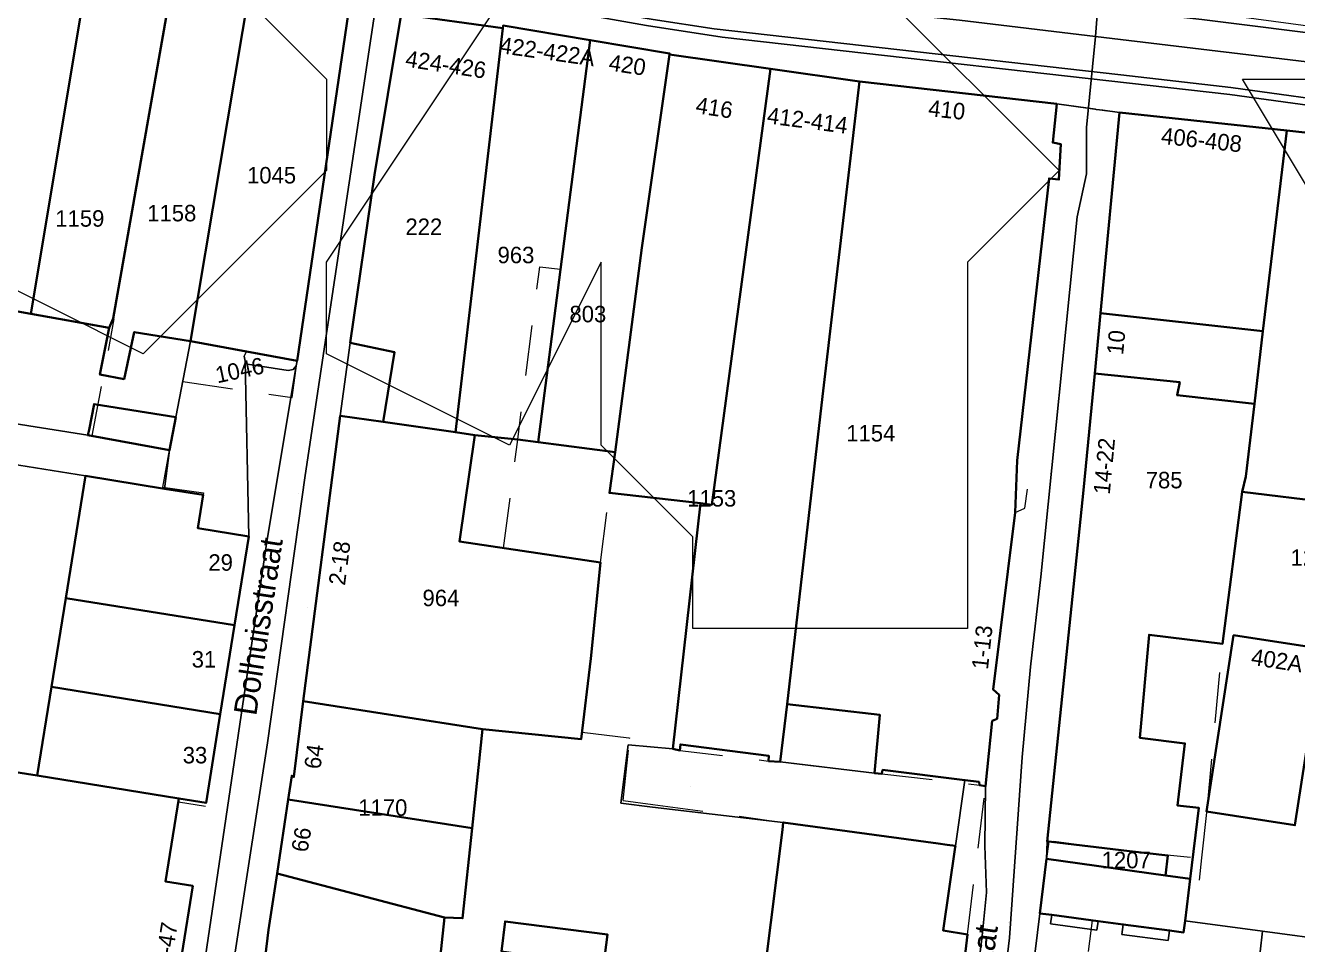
# Model space of a CAD drawing. Header units: metres. Extents: x 0 to 105485, y 0 to 425721.
# Drawn here: x 104846.1 to 104915.5, y 425200.2 to 425250.4 of the extents above; entities that cross this region are included whole.
import ezdxf
from ezdxf.enums import TextEntityAlignment as Align

# ---------------------------------------------------------------- set-up
doc = ezdxf.new("R2010")
doc.units = ezdxf.units.M
doc.header["$MEASUREMENT"] = 0
doc.linetypes.add('IE-TERREINAFSCHEIDING_KUNSTMATIG-SO', pattern=[11, 4, -1, 4, -2])
doc.linetypes.add('KG-PERCEEL-SO', pattern=[19, 5.5, -4, 5.5, -4])
for name, color, linetype, lineweight in [('B-XX-IE-MEUBILAIR-G', 7, 'Continuous', 18), ('B-XX-IE-TERREINAFSCHEIDING_KUNSTMATIG_HEKWERK-G', 20, 'IE-TERREINAFSCHEIDING_KUNSTMATIG-SO', 18), ('B-XX-KG-GRENS_PERCEEL-G', 150, 'KG-PERCEEL-SO', 18), ('B-XX-KG-GRENS_PERCEEL-T', 150, 'KG-PERCEEL-SO', 18), ('B-XX-OG-BEBOUWING-G', 7, 'Continuous', 35), ('B-XX-OG-BEBOUWING_HUISNUMMER-T', 7, 'Continuous', 18), ('B-XX-OG-BEBOUWING_STRAATNAAM-T', 7, 'Continuous', 18), ('B-XX-OG-GRENS-G', 7, 'Continuous', 18), ('B-XX-OG-TERREIN_ERF-G', 7, 'Continuous', 18), ('B-XX-VH-OPENVERHARDING-G', 90, 'Continuous', 18), ('B-XX-VH-OPENVERHARDING_BETONSTRAATSTEEN-G', 90, 'Continuous', 18), ('B-XX-VH-OPENVERHARDING_TEGEL-G', 90, 'Continuous', 18)]:
    doc.layers.add(name, color=color, linetype=linetype, lineweight=lineweight)
doc.layers.add('GIS-WEGVAKKEN', color=2, linetype='Continuous')

msp = doc.modelspace()

# ---------------------------------------------------------------- linework, layer by layer
at = {"layer": 'B-XX-IE-MEUBILAIR-G', "color": 0, "true_color": 0x604a38}
for points in [[(104866.039, 425250.098, 3.276), (104866.039, 425250.098, 4.776)], [(104884.105, 425249.789, 3.252), (104884.105, 425249.789, 4.752)], [(104898.027, 425248.214, 0), (104898.027, 425248.214, 1.5)], [(104903.792, 425246.549, 3.257), (104903.792, 425246.549, 4.757)], [(104911.812, 425246.655, 3.229), (104911.812, 425246.655, 4.729)], [(104861.24, 425232.821, 2.783), (104861.24, 425232.821, 4.283)], [(104863.168, 425231.592, 2.791), (104863.168, 425231.592, 4.291)], [(104902, 425225.938, 2.53), (104902, 425225.938, 4.03)], [(104860.971, 425224.87, 2.647), (104860.971, 425224.87, 4.147)], [(104859.022, 425219.471, 2.497), (104859.022, 425219.471, 3.997)], [(104861.446, 425218.671, 2.501), (104861.446, 425218.671, 4.001)], [(104902.214, 425209.497, 2.122), (104902.214, 425209.497, 3.622)], [(104882.365, 425208.869, 1.923), (104882.365, 425208.869, 3.423)], [(104883.548, 425207.36, 1.925), (104883.548, 425207.36, 3.425)], [(104900.266, 425206.449, 2.015), (104900.266, 425206.449, 3.515)], [(104899.737, 425201.422, 1.908), (104899.737, 425201.422, 3.408)]]:
    msp.add_polyline3d(points, dxfattribs=at)
at = {"layer": 'B-XX-IE-TERREINAFSCHEIDING_KUNSTMATIG_HEKWERK-G', "ltscale": 0.5, "flags": 128}
msp.add_lwpolyline([(104909.368, 425201.538), (104913.596, 425200.973), (104917.652, 425200.431), (104919.306, 425201.933), (104919.367, 425202.081), (104921.35, 425215.222)], dxfattribs=at)
at = {"layer": 'B-XX-IE-TERREINAFSCHEIDING_KUNSTMATIG_HEKWERK-G', "color": 0, "ltscale": 0.5, "true_color": 0x8c7868}
msp.add_polyline3d([(104909.368, 425201.538, 1.993), (104911.482, 425201.256, 1.942), (104913.596, 425200.973, 1.814), (104915.624, 425200.702, 1.796), (104917.652, 425200.431, 1.784), (104919.306, 425201.933, 1.891), (104919.367, 425202.081, 1.917), (104919.764, 425204.709, 2.042), (104920.16, 425207.337, 2.168), (104920.557, 425209.966, 2.299), (104920.953, 425212.594, 2.432), (104921.35, 425215.222, 2.484)], dxfattribs=at)
at = {"layer": 'B-XX-KG-GRENS_PERCEEL-G', "ltscale": 0.5, "flags": 128}
for points in [[(104842.901, 425229.101), (104843.548, 425232.797), (104842.566, 425232.896), (104843.008, 425235.274), (104846.357, 425234.678), (104849.565, 425253.895)], [(104850.86, 425234.418), (104854.154, 425253.168)], [(104855.075, 425233.183), (104856.822, 425243.616), (104858.325, 425252.508)], [(104860.9, 425232.11), (104863.784, 425251.643)], [(104863.251, 425229.108), (104863.799, 425233.092), (104865.116, 425242.279), (104866.577, 425251.048)], [(104866.577, 425251.048), (104872.137, 425250.275)], [(104872.137, 425250.275), (104872.138, 425250.424), (104876.901, 425249.626)], [(104869.584, 425228.208), (104870.667, 425237.785), (104872.137, 425250.275)], [(104872.172, 425221.89), (104872.945, 425227.815), (104874.145, 425237.242), (104875.275, 425237.111), (104876.901, 425249.626)], [(104876.901, 425249.626), (104881.234, 425248.865)], [(104877.461, 425221.098), (104877.947, 425224.905), (104878.268, 425227.135), (104879.724, 425238.286), (104881.234, 425248.865)], [(104881.234, 425248.865), (104886.747, 425248.058)], [(104883.538, 425224.251), (104885.153, 425236.353), (104886.747, 425248.058)], [(104886.747, 425248.058), (104891.64, 425247.363), (104902.377, 425246.149)], [(104898.475, 425208.879), (104898.839, 425212.449), (104899.109, 425212.565), (104899.212, 425213.874), (104898.887, 425214.175), (104900.09, 425223.84), (104900.628, 425224.073), (104900.918, 425226.214), (104900.208, 425226.668), (104901.947, 425242.074), (104902.482, 425242.009), (104902.592, 425243.943), (104902.146, 425244.037), (104902.377, 425246.149)], [(104905.796, 425245.667), (104903.824, 425225.052), (104901.838, 425205.867)], [(104902.377, 425246.149), (104905.796, 425245.667)], [(104905.796, 425245.667), (104914.921, 425244.69)], [(104911.419, 425216.665), (104912.488, 425224.962), (104912.676, 425225.793), (104914.921, 425244.69)], [(104914.921, 425244.69), (104919.359, 425244.215), (104923.967, 425243.452)], [(104849.718, 425228.017), (104850.921, 425234.406), (104850.86, 425234.418)], [(104854.655, 425230.98), (104855.075, 425233.183)], [(104855.075, 425233.183), (104860.9, 425232.11)], [(104860.627, 425230.12), (104860.9, 425232.11)], [(104853.941, 425227.239), (104854.655, 425230.98)], [(104854.655, 425230.98), (104860.627, 425230.12)], [(104842.901, 425229.101), (104849.484, 425228.06), (104849.718, 425228.017)], [(104861.229, 425213.524), (104861.309, 425214.18), (104863.251, 425229.108)], [(104863.251, 425229.108), (104865.6, 425228.785), (104869.584, 425228.208)], [(104869.584, 425228.208), (104870.595, 425228.048), (104869.76, 425222.251), (104872.172, 425221.89)], [(104849.718, 425228.017), (104853.941, 425227.239)], [(104853.561, 425225.219), (104853.941, 425227.239)], [(104853.561, 425225.219), (104855.793, 425224.897), (104855.446, 425223.025), (104858.269, 425222.519), (104855.903, 425207.798)], [(104881.404, 425210.933), (104882.914, 425224.347), (104883.538, 425224.251)], [(104872.172, 425221.89), (104877.461, 425221.098)], [(104876.451, 425211.834), (104876.93, 425215.863), (104877.461, 425221.098)], [(104904.322, 425201.56), (104909.29, 425200.906), (104909.368, 425201.538), (104917.652, 425200.431), (104919.306, 425201.933), (104919.367, 425202.081), (104921.35, 425215.222), (104920.612, 425215.884), (104920.92, 425216.894), (104921.792, 425217.448)], [(104910.581, 425207.622), (104911.419, 425216.665)], [(104859.803, 425204.122), (104860.605, 425209.453), (104860.723, 425209.392), (104861.229, 425213.524)], [(104861.229, 425213.524), (104871.023, 425211.994)], [(104869.933, 425201.673), (104871.023, 425211.994)], [(104871.023, 425211.994), (104876.407, 425211.462)], [(104876.407, 425211.462), (104876.451, 425211.834)], [(104876.451, 425211.834), (104879.012, 425211.522), (104879.052, 425211.517)], [(104878.699, 425208.109), (104879.052, 425211.517)], [(104881.404, 425210.933), (104881.79, 425210.84), (104886.638, 425210.253)], [(104886.638, 425210.253), (104887.263, 425210.217), (104892.408, 425209.598), (104892.824, 425209.564)], [(104892.824, 425209.564), (104898.148, 425208.942)], [(104897.497, 425200.79), (104898.475, 425208.879)], [(104898.148, 425208.942), (104898.475, 425208.879)], [(104878.699, 425208.109), (104880.314, 425207.887)], [(104855.203, 425203.44), (104853.717, 425203.68), (104854.417, 425208.037), (104855.903, 425207.798)], [(104880.314, 425207.887), (104887.437, 425206.91)], [(104910.285, 425204.975), (104910.581, 425207.622)], [(104887.437, 425206.91), (104896.833, 425205.621)], [(104897.497, 425200.79), (104896.159, 425201.013), (104896.833, 425205.621)], [(104901.798, 425204.914), (104901.838, 425205.867)], [(104901.838, 425205.867), (104902.205, 425205.819)], [(104902.205, 425205.819), (104902.213, 425205.879)], [(104902.213, 425205.879), (104906.329, 425205.343), (104910.047, 425204.977), (104910.285, 425204.975)], [(104904.322, 425201.56), (104901.44, 425201.94), (104901.798, 425204.914)], [(104901.798, 425204.914), (104910.148, 425203.75)], [(104910.148, 425203.75), (104910.285, 425204.975)], [(104857.629, 425186.764), (104859.086, 425186.541), (104859.577, 425190.883), (104858.15, 425191.076), (104859.357, 425201.158), (104859.803, 425204.122)], [(104859.803, 425204.122), (104868.951, 425201.713), (104869.933, 425201.673)], [(104851.148, 425187.725), (104851.971, 425192.421), (104853.398, 425192.198), (104855.203, 425203.44)], [(104904.098, 425199.858), (104904.322, 425201.56)], [(104896.19, 425189.667), (104897.497, 425200.79)]]:
    msp.add_lwpolyline(points, dxfattribs=at)
at = {"layer": 'B-XX-OG-BEBOUWING-G', "ltscale": 0.5}
for points in [[(104849.565, 425253.896), (104843.636, 425254.797), (104840.659, 425235.656), (104840.338, 425233.336), (104839.654, 425233.463), (104839.019, 425229.658), (104842.851, 425228.814), (104842.901, 425229.101), (104843.548, 425232.797), (104842.566, 425232.896), (104843.008, 425235.274), (104846.357, 425234.678)], [(104854.154, 425253.169), (104849.565, 425253.896), (104846.357, 425234.678), (104850.646, 425233.914), (104850.86, 425234.418)], [(104858.325, 425252.508), (104854.154, 425253.169), (104850.86, 425234.418), (104850.646, 425233.914), (104850.139, 425231.361), (104851.453, 425231.114), (104852.011, 425233.688), (104855.075, 425233.183)], [(104858.132, 425232.62), (104860.9, 425232.11), (104863.784, 425251.643), (104858.325, 425252.508), (104855.075, 425233.183)], [(104872.137, 425250.275), (104866.577, 425251.048), (104865.116, 425242.279), (104863.799, 425233.092), (104866.206, 425232.59), (104865.6, 425228.785), (104869.539, 425228.213)], [(104876.901, 425249.626), (104872.138, 425250.424), (104872.137, 425250.275), (104869.539, 425228.213), (104870.594, 425228.047), (104872.945, 425227.815), (104874.049, 425227.674)], [(104881.234, 425248.841), (104881.234, 425248.9), (104876.901, 425249.626), (104874.049, 425227.674), (104878.268, 425227.135), (104879.724, 425238.286)], [(104886.747, 425248.058), (104881.234, 425248.841), (104879.724, 425238.286), (104878.268, 425227.135), (104877.947, 425224.905), (104882.914, 425224.347), (104883.538, 425224.251)], [(104891.604, 425247.368), (104886.747, 425248.058), (104883.538, 425224.251), (104882.914, 425224.347), (104881.404, 425210.933), (104881.79, 425210.84), (104881.824, 425211.167), (104886.641, 425210.551), (104886.638, 425210.253), (104887.263, 425210.217), (104887.653, 425213.369), (104889.585, 425230.173)], [(104902.377, 425246.149), (104891.604, 425247.368), (104889.585, 425230.173), (104887.653, 425213.369), (104892.709, 425212.781), (104892.408, 425209.598), (104892.824, 425209.564), (104892.856, 425209.772), (104897.355, 425209.216), (104898.12, 425209.121), (104898.148, 425208.942), (104898.475, 425208.879), (104898.839, 425212.449), (104899.109, 425212.565), (104899.212, 425213.874), (104898.887, 425214.175), (104900.09, 425223.84), (104900.208, 425226.668), (104901.947, 425242.074), (104902.482, 425242.009), (104902.592, 425243.943), (104902.146, 425244.037)], [(104914.921, 425244.69), (104905.796, 425245.667), (104904.749, 425234.717), (104913.619, 425233.731)], [(104913.619, 425233.731), (104913.149, 425229.774), (104912.676, 425225.793), (104912.488, 425224.962), (104917.276, 425224.376), (104917.495, 425225.386), (104919.686, 425244.161), (104914.921, 425244.69)], [(104913.619, 425233.731), (104904.749, 425234.717), (104904.434, 425231.426), (104909.079, 425230.95), (104908.931, 425230.234), (104913.149, 425229.774)], [(104908.301, 425204.007), (104909.648, 425203.82), (104910.124, 425207.696), (104908.949, 425207.84), (104909.364, 425211.226), (104906.892, 425211.529), (104907.405, 425217.154), (104911.419, 425216.665), (104912.488, 425224.962), (104912.676, 425225.793), (104913.149, 425229.774), (104908.931, 425230.234), (104909.079, 425230.95), (104904.434, 425231.426), (104903.824, 425225.052), (104901.838, 425205.867), (104901.926, 425205.857), (104906.329, 425205.343), (104908.429, 425205.098)], [(104854.285, 425229.039), (104849.82, 425229.756), (104849.541, 425228.347), (104849.484, 425228.06), (104853.941, 425227.239)], [(104870.594, 425228.047), (104869.539, 425228.213), (104865.6, 425228.785), (104863.251, 425229.108), (104861.231, 425213.524), (104871.023, 425211.994), (104876.407, 425211.462), (104876.93, 425215.863), (104877.461, 425221.098), (104869.76, 425222.251)], [(104849.341, 425225.828), (104848.267, 425219.157), (104857.488, 425217.671), (104858.269, 425222.519), (104855.484, 425222.968), (104855.778, 425224.791), (104853.655, 425225.133)], [(104856.707, 425212.824), (104857.488, 425217.671), (104848.267, 425219.157), (104847.486, 425214.309)], [(104916.843, 425216.389), (104912.016, 425217.13), (104910.539, 425207.497), (104915.365, 425206.756)], [(104846.705, 425209.462), (104854.446, 425208.215), (104855.927, 425207.976), (104856.707, 425212.824), (104847.486, 425214.309)], [(104871.023, 425211.994), (104861.231, 425213.524), (104860.723, 425209.392), (104860.605, 425209.453), (104860.412, 425208.167), (104870.453, 425206.597)], [(104854.446, 425208.215), (104846.705, 425209.462), (104845.208, 425209.703), (104841.937, 425189.394), (104851.148, 425187.725), (104851.971, 425192.421), (104853.398, 425192.198), (104855.204, 425203.441), (104853.718, 425203.68)], [(104870.453, 425206.597), (104860.412, 425208.167), (104859.805, 425204.122), (104868.951, 425201.713), (104869.933, 425201.673)], [(104896.825, 425205.564), (104896.833, 425205.621), (104896.386, 425205.682), (104895.896, 425205.749), (104887.437, 425206.91), (104887.385, 425206.496), (104884.865, 425186.411), (104894.091, 425185.402), (104894.733, 425189.891), (104896.19, 425189.667), (104897.497, 425200.79), (104896.159, 425201.013)], [(104909.648, 425203.82), (104908.301, 425204.007), (104901.798, 425204.914), (104901.44, 425201.94), (104902.093, 425201.854), (104904.625, 425201.52), (104905.996, 425201.34), (104908.521, 425201.007), (104909.29, 425200.905), (104909.368, 425201.538)], [(104863.066, 425168.345), (104863.23, 425169.882), (104866.529, 425169.371), (104868.682, 425190.192), (104867.73, 425190.292), (104868.951, 425201.713), (104859.805, 425204.122), (104859.344, 425201.05), (104858.909, 425197.418), (104858.15, 425191.076), (104859.577, 425190.883), (104859.086, 425186.541), (104857.629, 425186.764), (104856.301, 425175.508), (104857.802, 425175.34), (104857.01, 425169.08), (104862.332, 425168.434)], [(104877.618, 425199.092), (104877.844, 425200.787), (104872.254, 425201.5), (104872.058, 425199.864)]]:
    msp.add_lwpolyline(points, close=True, dxfattribs=at)
at = {"layer": 'B-XX-OG-GRENS-G'}
for points in [[(104842.5, 425257.5, 3.321), (104847.5, 425257.5, 3.345), (104852.5, 425257.5, 3.33), (104862.5, 425247.5, 3.171), (104862.5, 425242.5, 3.002), (104852.5, 425232.5, 3.135), (104842.5, 425237.5, 3.467), (104832.5, 425247.5, 3.145)], [(104872.5, 425252.5, 3.235), (104877.5, 425252.5, 3.282), (104882.5, 425252.5, 3.254), (104887.5, 425252.5, 3.283), (104892.5, 425252.5, 3.273), (104902.5, 425242.5, 3.097), (104897.5, 425237.5, 2.892), (104897.5, 425232.5, 2.689), (104897.5, 425227.5, 2.533), (104897.5, 425222.5, 2.362), (104897.5, 425217.5, 2.249), (104882.5, 425217.5, 2.614), (104882.5, 425222.5, 2.661), (104877.5, 425227.5, 3.342), (104877.5, 425237.5, 3.455), (104872.5, 425227.5, 3.397), (104862.5, 425232.5, 2.76), (104862.5, 425237.5, 2.903)], [(104912.5, 425247.5, 3.252), (104917.5, 425247.5, 3.28), (104922.5, 425247.5, 3.272), (104927.5, 425247.5, 3.27), (104932.5, 425247.5, 3.279), (104942.5, 425242.5, 3.283), (104947.5, 425242.5, 3.246), (104952.5, 425242.5, 3.254), (104962.5, 425232.5, 2.989), (104957.5, 425222.5, 2.553), (104947.5, 425212.5, 2.335), (104942.5, 425212.5, 2.385), (104952.5, 425202.5, 1.881), (104947.5, 425197.5, 1.843), (104942.5, 425197.5, 2.189)]]:
    msp.add_polyline3d(points, close=True, dxfattribs=at)
at = {"layer": 'B-XX-OG-TERREIN_ERF-G', "ltscale": 0.5}
for points in [[(104838.939, 425226.908), (104843.035, 425226.43), (104844.793, 425226.56), (104849.341, 425225.828), (104853.655, 425225.133), (104853.941, 425227.239), (104849.484, 425228.06), (104842.901, 425229.101), (104842.851, 425228.814), (104839.019, 425229.658), (104839.654, 425233.463), (104840.338, 425233.336), (104840.659, 425235.656), (104835.667, 425236.601), (104834.11, 425226.489), (104834.07, 425226.226), (104835.437, 425226.003), (104836.003, 425228.826), (104839.183, 425228.227)], [(104850.139, 425231.361), (104850.646, 425233.914), (104846.357, 425234.678), (104843.008, 425235.274), (104842.566, 425232.896), (104843.548, 425232.797), (104842.901, 425229.101), (104849.484, 425228.06), (104849.541, 425228.347), (104849.82, 425229.756), (104854.285, 425229.039), (104855.075, 425233.183), (104852.011, 425233.688), (104851.453, 425231.114)], [(104866.206, 425232.59), (104863.799, 425233.092), (104863.251, 425229.108), (104865.6, 425228.785)], [(104921.35, 425215.222), (104920.612, 425215.884), (104920.92, 425216.894), (104921.64, 425217.363), (104921.925, 425218.997), (104916.721, 425219.647), (104917.276, 425224.376), (104912.488, 425224.962), (104911.419, 425216.665), (104907.405, 425217.154), (104906.892, 425211.529), (104909.364, 425211.226), (104908.949, 425207.84), (104910.124, 425207.696), (104909.648, 425203.82), (104909.368, 425201.538), (104913.596, 425200.973), (104917.652, 425200.431), (104919.306, 425201.933), (104919.367, 425202.081)], [(104912.016, 425217.13), (104916.843, 425216.389), (104915.365, 425206.756), (104910.539, 425207.497)], [(104906.329, 425205.343), (104901.926, 425205.857), (104901.798, 425204.914), (104908.301, 425204.007), (104908.429, 425205.098)], [(104877.618, 425199.092), (104872.058, 425199.864), (104872.254, 425201.5), (104877.844, 425200.787)]]:
    msp.add_lwpolyline(points, close=True, dxfattribs=at)
for points in [[(104884.865, 425186.411), (104887.385, 425206.496), (104887.437, 425206.91), (104883.548, 425207.36), (104880.305, 425207.735), (104878.578, 425207.956), (104878.965, 425211.137), (104881.404, 425210.933), (104882.914, 425224.347), (104877.947, 425224.905), (104878.268, 425227.135), (104874.049, 425227.674), (104872.945, 425227.815), (104870.594, 425228.047), (104869.76, 425222.251), (104877.461, 425221.098), (104876.93, 425215.863), (104876.407, 425211.462), (104871.023, 425211.994), (104870.453, 425206.597), (104869.933, 425201.673), (104868.951, 425201.713), (104867.73, 425190.292)], [(104845.208, 425209.703), (104846.705, 425209.462), (104847.486, 425214.309), (104848.267, 425219.157), (104849.341, 425225.828), (104844.793, 425226.56)]]:
    msp.add_lwpolyline(points, dxfattribs=at)
at = {"layer": 'B-XX-VH-OPENVERHARDING-G', "ltscale": 0.5}
for points in [[(104917.987, 425249.787), (104910.286, 425250.746), (104884.507, 425253.654), (104881.488, 425254.072), (104876.067, 425254.923), (104870.353, 425255.963), (104815.128, 425264.87), (104806.368, 425266.241), (104806.187, 425266.143), (104805.865, 425266.176), (104806.159, 425268.114), (104806.026, 425268.127), (104805.275, 425262.556), (104805.867, 425262.665), (104805.921, 425263.014), (104814.635, 425261.657), (104869.849, 425252.757), (104873.696, 425251.952), (104877.007, 425251.324), (104880.327, 425250.753), (104883.657, 425250.238), (104905.862, 425247.736), (104911.865, 425247.034), (104926.101, 425245.083)], [(104926.086, 425244.69), (104911.812, 425246.655), (104884.105, 425249.789), (104879.969, 425250.433), (104876.562, 425251.026), (104873.166, 425251.677), (104869.781, 425252.384), (104828.299, 425259.086)], [(104843.636, 425254.797), (104849.565, 425253.896), (104854.154, 425253.169), (104858.325, 425252.508), (104863.784, 425251.643), (104866.577, 425251.048), (104872.137, 425250.275), (104872.138, 425250.424), (104876.901, 425249.626), (104881.234, 425248.9), (104881.234, 425248.841), (104886.747, 425248.058), (104891.604, 425247.368), (104902.377, 425246.149), (104904.482, 425245.852), (104904.524, 425245.846), (104904.875, 425245.797), (104905.796, 425245.667), (104914.921, 425244.69), (104919.686, 425244.161)], [(104858.909, 425197.418), (104859.344, 425201.05), (104859.805, 425204.122), (104860.412, 425208.167), (104860.605, 425209.453), (104860.723, 425209.392), (104861.231, 425213.524), (104863.251, 425229.108), (104863.799, 425233.092), (104865.116, 425242.279), (104866.577, 425251.048), (104863.784, 425251.643), (104860.9, 425232.11), (104860.856, 425231.848), (104859.256, 425222.36), (104854.779, 425191.971)], [(104900.399, 425193.495), (104901.44, 425201.94), (104901.798, 425204.914), (104901.926, 425205.857), (104901.838, 425205.867), (104903.824, 425225.052), (104904.434, 425231.426), (104904.749, 425234.717), (104905.796, 425245.667), (104904.875, 425245.797), (104904.524, 425245.846), (104904.482, 425245.852), (104902.377, 425246.149), (104902.146, 425244.037), (104902.592, 425243.943), (104902.482, 425242.009), (104901.947, 425242.074), (104900.208, 425226.668), (104900.09, 425223.84), (104898.887, 425214.175), (104899.212, 425213.874), (104899.109, 425212.565), (104898.839, 425212.449), (104898.475, 425208.879), (104898.441, 425205.634), (104898.533, 425203.072), (104898.3, 425200.722), (104894.629, 425171.312)], [(104894.629, 425171.312), (104898.3, 425200.722), (104898.533, 425203.072), (104898.441, 425205.634), (104898.475, 425208.879), (104898.148, 425208.942), (104898.12, 425209.121), (104897.355, 425209.216), (104896.833, 425205.621), (104896.825, 425205.564), (104896.159, 425201.013), (104897.497, 425200.79), (104896.19, 425189.667)], [(104913.346, 425198.719), (104913.596, 425200.973), (104909.368, 425201.538), (104909.29, 425200.905), (104908.521, 425201.007), (104908.452, 425200.468), (104905.924, 425200.792), (104905.996, 425201.34), (104904.625, 425201.52), (104904.556, 425201.015), (104902.029, 425201.368), (104902.093, 425201.854), (104901.44, 425201.94), (104900.399, 425193.495)]]:
    msp.add_lwpolyline(points, dxfattribs=at)
for points in [[(104815.198, 425265.235), (104806.424, 425266.606), (104806.368, 425266.241), (104815.128, 425264.87), (104870.353, 425255.963), (104876.067, 425254.923), (104881.488, 425254.072), (104884.507, 425253.654), (104910.286, 425250.746), (104917.987, 425249.787), (104965.424, 425243.051), (104965.556, 425243.404), (104954.351, 425244.969), (104923.927, 425249.326), (104912.296, 425250.903), (104884.547, 425254.042), (104882.631, 425254.307), (104876.259, 425255.292), (104870.419, 425256.338)], [(104814.635, 425261.657), (104805.921, 425263.014), (104805.867, 425262.665), (104814.54, 425261.254), (104828.299, 425259.086), (104869.781, 425252.384), (104873.166, 425251.677), (104876.562, 425251.026), (104879.969, 425250.433), (104884.105, 425249.789), (104911.812, 425246.655), (104926.086, 425244.69), (104953.768, 425240.742), (104964.031, 425239.349), (104964.154, 425239.675), (104953.821, 425241.123), (104926.101, 425245.083), (104911.865, 425247.034), (104905.862, 425247.736), (104883.657, 425250.238), (104880.327, 425250.753), (104877.007, 425251.324), (104873.696, 425251.952), (104869.849, 425252.757)], [(104855.075, 425233.183), (104854.285, 425229.039), (104853.941, 425227.239), (104853.655, 425225.133), (104855.778, 425224.791), (104855.484, 425222.968), (104858.269, 425222.519), (104858.056, 425232.1), (104858.017, 425232.371), (104858.132, 425232.62)], [(104851.148, 425187.725), (104850.567, 425184.502), (104853.193, 425183.982), (104853.161, 425183.785), (104853.303, 425183.768), (104853.546, 425183.622), (104853.628, 425183.505), (104853.68, 425183.26), (104854.779, 425191.971), (104859.256, 425222.36), (104860.856, 425231.848), (104860.681, 425231.65), (104860.418, 425231.579), (104858.189, 425231.93), (104858.056, 425232.1), (104858.269, 425222.519), (104857.488, 425217.671), (104856.707, 425212.824), (104855.927, 425207.976), (104854.446, 425208.215), (104853.718, 425203.68), (104855.204, 425203.441), (104853.398, 425192.198), (104851.971, 425192.421)], [(104897.355, 425209.216), (104892.856, 425209.772), (104892.824, 425209.564), (104892.408, 425209.598), (104887.263, 425210.217), (104886.638, 425210.253), (104886.641, 425210.551), (104881.824, 425211.167), (104881.79, 425210.84), (104881.404, 425210.933), (104878.965, 425211.137), (104878.578, 425207.956), (104880.305, 425207.735), (104883.548, 425207.36), (104887.437, 425206.91), (104895.896, 425205.749), (104896.386, 425205.682), (104896.833, 425205.621)], [(104917.652, 425200.431), (104913.596, 425200.973), (104913.346, 425198.719), (104913.32, 425198.49), (104917.461, 425197.904)]]:
    msp.add_lwpolyline(points, close=True, dxfattribs=at)
at = {"layer": 'B-XX-VH-OPENVERHARDING_BETONSTRAATSTEEN-G', "ltscale": 0.5}
for points in [[(104860.9, 425232.11), (104858.132, 425232.62), (104858.017, 425232.371), (104858.056, 425232.1), (104858.189, 425231.93), (104860.418, 425231.579), (104860.681, 425231.65), (104860.856, 425231.848)], [(104904.625, 425201.52), (104902.093, 425201.854), (104902.029, 425201.368), (104904.556, 425201.015)], [(104908.521, 425201.007), (104905.996, 425201.34), (104905.924, 425200.792), (104908.452, 425200.468)]]:
    msp.add_lwpolyline(points, close=True, dxfattribs=at)
at = {"layer": 'B-XX-VH-OPENVERHARDING_TEGEL-G', "ltscale": 0.5}
msp.add_lwpolyline([(104892.709, 425212.781), (104887.653, 425213.369), (104887.263, 425210.217), (104892.408, 425209.598)], close=True, dxfattribs=at)
at = {"layer": 'GIS-WEGVAKKEN'}
for points in [[(104904.478, 425249.825), (104905.385, 425261.639)], [(104849.201, 425150), (104850.16, 425153.09), (104850.53, 425154.62), (104851.26, 425157.96), (104853.09, 425167.45), (104854.48, 425177.18), (104856.28, 425191.82), (104859.29, 425211.25), (104861.34, 425225.86), (104865.728, 425255.047)], [(104865.728, 425255.047), (104880.23, 425252.64), (104885.07, 425251.99), (104897.06, 425250.71), (104904.478, 425249.825)], [(104892.405, 425150), (104892.67, 425151.93), (104895.06, 425161.34), (104899.78, 425200.61), (104900.48, 425210.47), (104900.93, 425215.4), (104901.49, 425220.31), (104903.48, 425239.98), (104903.99, 425242.33), (104903.98, 425244.85), (104904.478, 425249.825)], [(104904.478, 425249.825), (104918.6, 425248.13), (104920.65, 425247.96), (104932.63, 425245.96), (104946.7, 425244.12), (104951.37, 425243.41), (104957.32, 425242.35), (104965.413, 425241.36)]]:
    msp.add_lwpolyline(points, dxfattribs=at)

# ---------------------------------------------------------------- texts
at = {"layer": 'B-XX-KG-GRENS_PERCEEL-T'}
for s, p in [('1045', (104859.505, 425242.25)), ('1159', (104849.039, 425239.889)), ('1158', (104854.059, 425240.182)), ('222', (104867.816, 425239.436)), ('963', (104872.844, 425237.894)), ('803', (104876.77, 425234.668)), ('1154', (104892.215, 425228.161)), ('785', (104908.225, 425225.602)), ('1153', (104883.531, 425224.606)), ('1208', (104916.468, 425221.377)), ('964', (104868.748, 425219.166)), ('1170', (104865.579, 425207.719)), ('1207', (104906.155, 425204.852))]:
    msp.add_text(s, height=0.9, dxfattribs=at).set_placement(p, align=Align.MIDDLE_CENTER)
msp.add_text('1046', height=0.9, rotation=12.1, dxfattribs=at).set_placement((104857.76, 425231.604), align=Align.MIDDLE_CENTER)
at = {"layer": 'B-XX-OG-BEBOUWING_HUISNUMMER-T'}
for s, rotation, p in [('422-422A', 352, (104874.563, 425249.005)), ('424-426', 351.3, (104869.019, 425248.299)), ('420', 351.6, (104878.929, 425248.273)), ('416', 351.2, (104883.674, 425245.939)), ('410', 353.9, (104896.365, 425245.822)), ('412-414', 352.6, (104888.759, 425245.245)), ('406-408', 353.9, (104910.269, 425244.182)), ('10', 84.5, (104905.601, 425233.122)), ('14-22', 84.5, (104904.954, 425226.366)), ('2-18', 82.6, (104863.218, 425221.07)), ('1-13', 83.8, (104898.289, 425216.472)), ('402A', 351.3, (104914.387, 425215.754)), ('64', 82.2, (104861.815, 425210.506)), ('66', 80.4, (104861.132, 425205.974)), ('35-47', 80.9, (104853.698, 425199.928))]:
    msp.add_text(s, height=0.9, rotation=rotation, dxfattribs=at).set_placement(p, align=Align.MIDDLE_CENTER)
for s, p in [('29', (104856.725, 425221.102)), ('31', (104855.815, 425215.817)), ('33', (104855.325, 425210.58))]:
    msp.add_text(s, height=0.9, dxfattribs=at).set_placement(p, align=Align.MIDDLE_CENTER)
at = {"layer": 'B-XX-OG-BEBOUWING_STRAATNAAM-T'}
for s, rotation, p in [('Dolhuisstraat', 81.4, (104858.777, 425217.609)), ('Ruitenstraat', 82, (104897.908, 425196.837))]:
    msp.add_text(s, height=1.25, rotation=rotation, dxfattribs=at).set_placement(p, align=Align.MIDDLE_CENTER)

doc.saveas('drawing.dxf')
